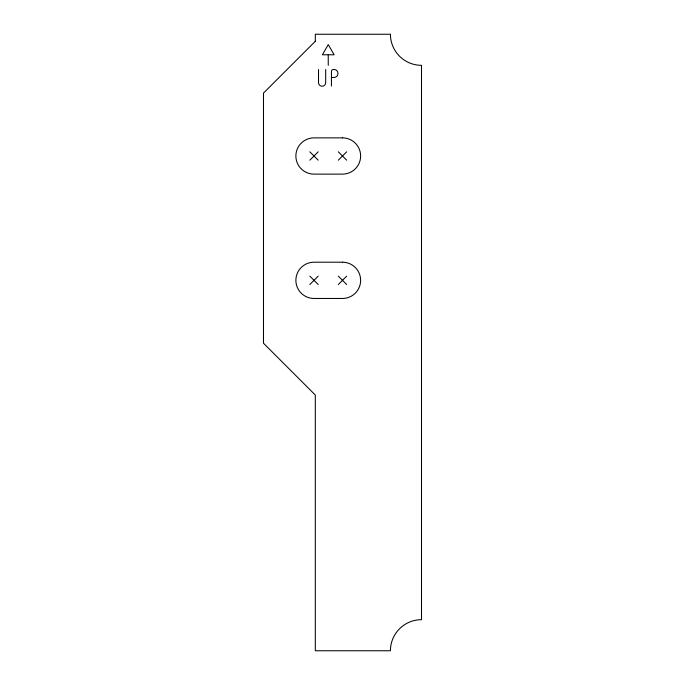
<?xml version="1.0" encoding="UTF-8"?>
<svg xmlns="http://www.w3.org/2000/svg" width="685" height="685" viewBox="0 0 685 685"><rect width="100%" height="100%" fill="white"/><g stroke="black" fill="none" stroke-linecap="round" stroke-linejoin="round"><path stroke-width="1.03" d="M309.825 160.179L318.191 151.813M338.313 160.179L346.687 151.813M309.825 284.515L318.191 276.149M338.313 284.515L346.687 276.149M327.841 54.774L322.387 54.774L328.252 44.611L334.126 54.774L328.252 54.774L328.252 65.332M331.857 77.465L333.997 77.465A3.999 3.999 0 0 0 337.988 73.475A3.999 3.999 0 0 0 333.997 69.476L333.389 69.476A1.944 1.944 0 0 0 331.446 71.42L331.446 86.053M338.313 151.813L346.687 160.179M309.825 151.813L318.191 160.179M338.313 276.149L346.687 284.515M309.825 276.149L318.191 284.515M325.683 69.476L325.683 82.654A3.588 3.588 0 0 1 322.104 86.233A3.588 3.588 0 0 1 318.516 82.654L318.516 69.476M315.305 41.288L263.494 93.091L263.494 343.236L315.305 395.039L315.305 650.75L390.424 650.75A31.082 31.082 0 0 1 421.506 619.668L421.506 65.332A31.082 31.082 0 0 1 390.424 34.25L315.305 34.25L315.305 41.288M342.5 137.865L314.004 137.865A18.135 18.135 0 0 0 295.877 155.992A18.135 18.135 0 0 0 314.004 174.127L342.5 174.127A18.135 18.135 0 0 0 360.635 155.992A18.135 18.135 0 0 0 342.5 137.865M342.5 262.201L314.004 262.201A18.135 18.135 0 0 0 295.877 280.328A18.135 18.135 0 0 0 314.004 298.463L342.5 298.463A18.135 18.135 0 0 0 360.635 280.328A18.135 18.135 0 0 0 342.5 262.201"/></g></svg>
